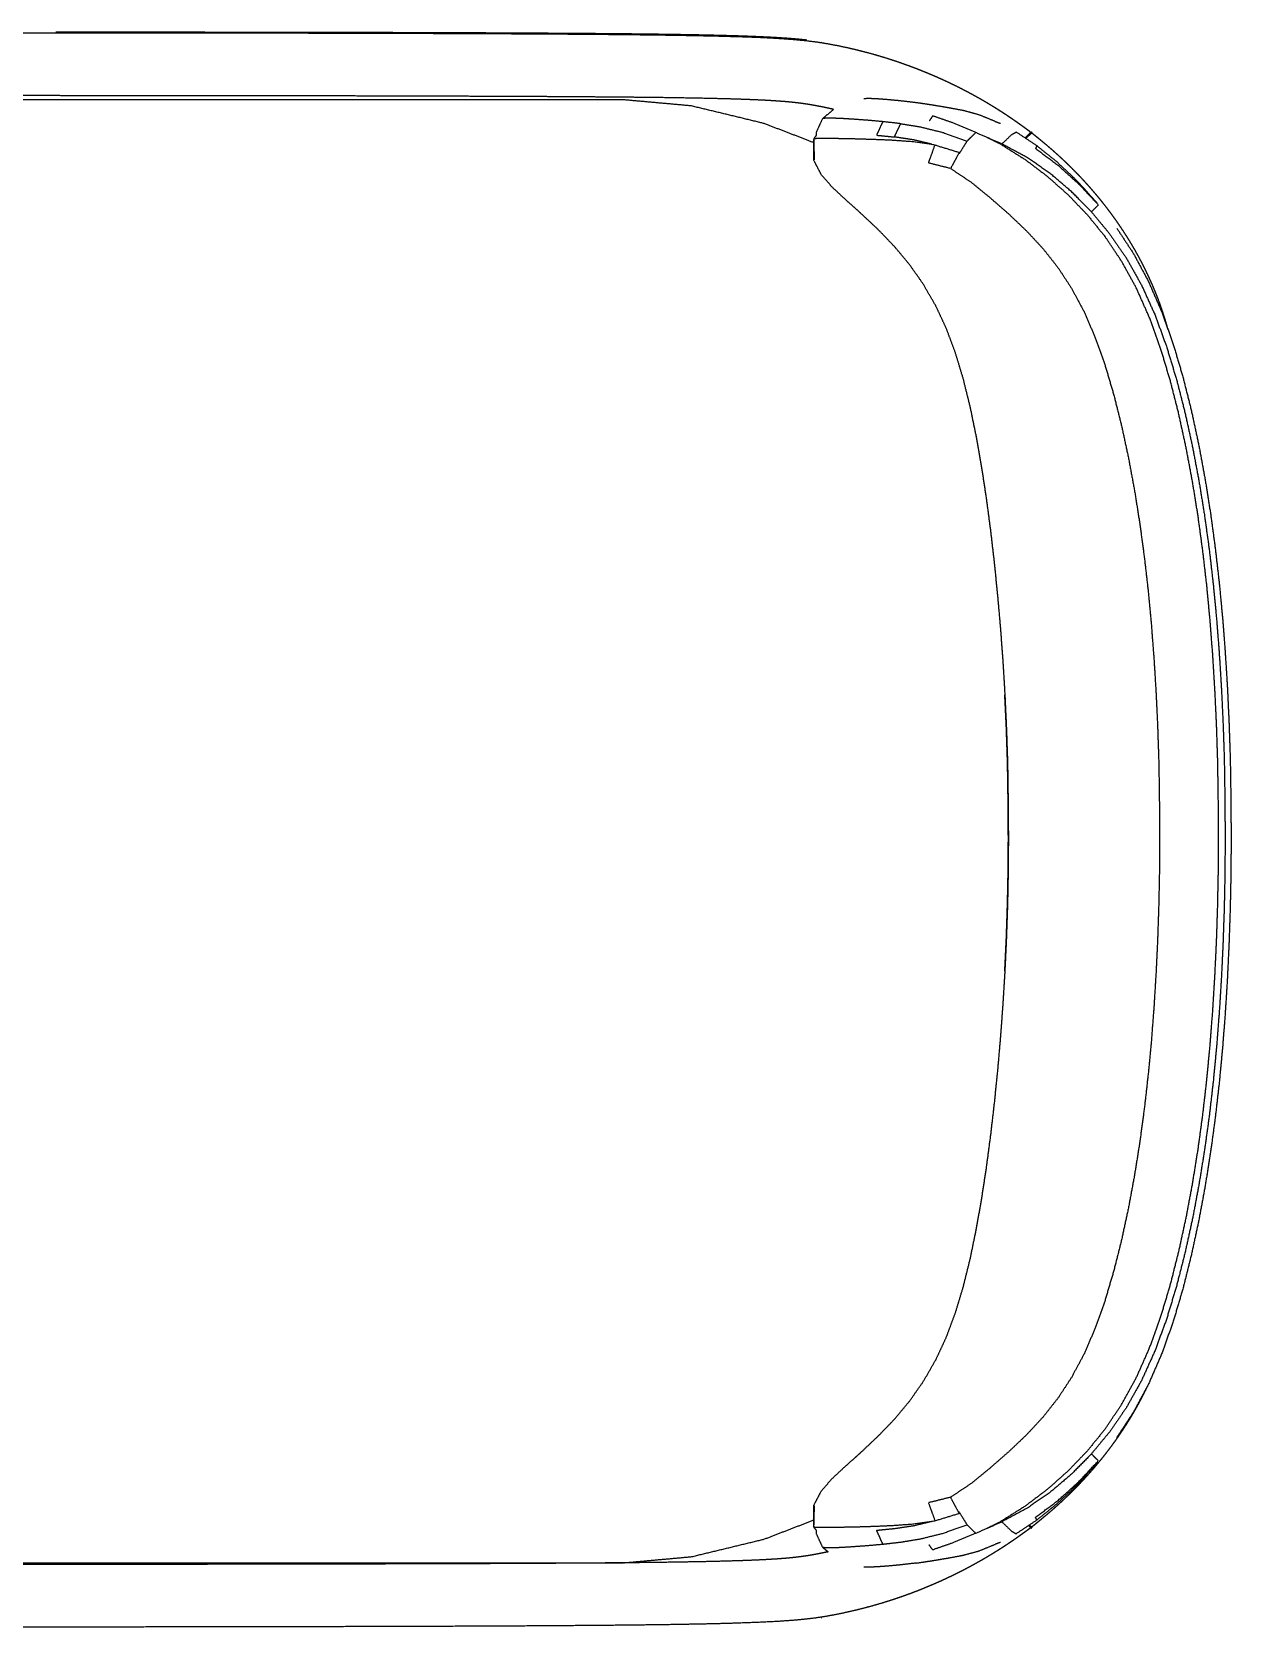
# Model space of a CAD drawing. Header units: millimetres. Extents: x 3429 to 24139, y -631 to 9878.
# Drawn here: x 8008.3 to 8051.9, y 3351.6 to 3409.6 of the extents above; entities that cross this region are included whole.
import ezdxf

# ---------------------------------------------------------------- set-up
doc = ezdxf.new("R2010")
doc.units = ezdxf.units.MM
doc.layers.add('multid_gorunus_4', color=15, linetype='Continuous', lineweight=9)
doc.layers.add('multid_gorunus_5', color=193, linetype='Continuous', lineweight=5)

# ---------------------------------------------------------------- blocks, each defined once
blk = doc.blocks.new('grup-1')
at = {"layer": 'multid_gorunus_4', "lineweight": -3}
for points, knots in [([(2346.946, 5869.41), (2346.95, 5869.417), (2346.954, 5869.425), (2346.965, 5869.435), (2346.977, 5869.445), (2346.998, 5869.461), (2347.02, 5869.478), (2347.055, 5869.503), (2347.089, 5869.528), (2347.14, 5869.565), (2347.191, 5869.602), (2347.255, 5869.648), (2347.32, 5869.694), (2347.394, 5869.747), (2347.468, 5869.799), (2347.548, 5869.855), (2347.629, 5869.911), (2347.714, 5869.968), (2347.798, 5870.025), (2347.885, 5870.082), (2347.973, 5870.139), (2348.062, 5870.196), (2348.152, 5870.254), (2348.243, 5870.31), (2348.334, 5870.367), (2348.426, 5870.422), (2348.518, 5870.478), (2348.611, 5870.532), (2348.704, 5870.587), (2348.798, 5870.64), (2348.893, 5870.693), (2348.987, 5870.746), (2349.082, 5870.798), (2349.178, 5870.849), (2349.274, 5870.9), (2349.371, 5870.951), (2349.467, 5871.001), (2349.565, 5871.05), (2349.662, 5871.099), (2349.761, 5871.147), (2349.859, 5871.194), (2349.958, 5871.241), (2350.058, 5871.288), (2350.158, 5871.333), (2350.258, 5871.379), (2350.359, 5871.423), (2350.46, 5871.468), (2350.561, 5871.511), (2350.663, 5871.554), (2350.766, 5871.596), (2350.868, 5871.638), (2350.972, 5871.679), (2351.075, 5871.72), (2351.179, 5871.76), (2351.283, 5871.799), (2351.388, 5871.838), (2351.493, 5871.876), (2351.598, 5871.913), (2351.704, 5871.951), (2351.81, 5871.987), (2351.916, 5872.022), (2352.023, 5872.057), (2352.13, 5872.092), (2352.238, 5872.125), (2352.346, 5872.158), (2352.454, 5872.19), (2352.562, 5872.222), (2352.671, 5872.253), (2352.78, 5872.284), (2352.89, 5872.313), (2352.999, 5872.342), (2353.11, 5872.37), (2353.22, 5872.398), (2353.331, 5872.425), (2353.441, 5872.451), (2353.553, 5872.476), (2353.664, 5872.501), (2353.776, 5872.525), (2353.888, 5872.549), (2354.001, 5872.571), (2354.113, 5872.593), (2354.226, 5872.614), (2354.339, 5872.635), (2354.457, 5872.654), (2354.574, 5872.674), (2354.7, 5872.692), (2354.827, 5872.71), (2354.965, 5872.726), (2355.104, 5872.743), (2355.259, 5872.758), (2355.414, 5872.774), (2355.59, 5872.788), (2355.765, 5872.802), (2355.966, 5872.816), (2356.166, 5872.829), (2356.394, 5872.841), (2356.623, 5872.853), (2356.884, 5872.864), (2357.146, 5872.875), (2357.443, 5872.885), (2357.741, 5872.895), (2358.079, 5872.904), (2358.417, 5872.913), (2358.8, 5872.921), (2359.183, 5872.929), (2359.614, 5872.937), (2360.046, 5872.944), (2360.529, 5872.95), (2361.013, 5872.957), (2361.553, 5872.963), (2362.094, 5872.969), (2362.694, 5872.974), (2363.295, 5872.979), (2363.96, 5872.984), (2364.626, 5872.988), (2365.347, 5872.992), (2366.069, 5872.996), (2366.839, 5873), (2367.61, 5873.003), (2368.42, 5873.006), (2369.231, 5873.009), (2370.074, 5873.012), (2370.917, 5873.014), (2371.784, 5873.016), (2372.651, 5873.018), (2373.535, 5873.02), (2374.418, 5873.022), (2375.31, 5873.023), (2376.202, 5873.024), (2377.094, 5873.025), (2377.986, 5873.026), (2378.87, 5873.027), (2379.755, 5873.028), (2380.623, 5873.028), (2381.492, 5873.029), (2382.336, 5873.029), (2382.581, 5873.03), (2383.393, 5873.03), (2384.206, 5873.03), (2384.978, 5873.03), (2385.751, 5873.03), (2386.476, 5873.03), (2387.2, 5873.03), (2387.869, 5873.03), (2388.538, 5873.03), (2389.142, 5873.03), (2389.747, 5873.03), (2390.291, 5873.03), (2390.835, 5873.03), (2391.322, 5873.03), (2391.809, 5873.03), (2392.243, 5873.03), (2392.676, 5873.03), (2393.06, 5873.03), (2393.443, 5873.03), (2393.78, 5873.03), (2394.117, 5873.03), (2394.411, 5873.03), (2394.706, 5873.03), (2394.96, 5873.03), (2395.215, 5873.03), (2395.434, 5873.03), (2395.653, 5873.03), (2395.838, 5873.03), (2396.024, 5873.03), (2396.179, 5873.03), (2396.335, 5873.03), (2396.463, 5873.03), (2396.59, 5873.03), (2396.693, 5873.03), (2396.796, 5873.03), (2396.877, 5873.03), (2396.958, 5873.03), (2397.02, 5873.03), (2397.082, 5873.03), (2397.128, 5873.03), (2397.173, 5873.03), (2397.205, 5873.03), (2397.237, 5873.03), (2397.258, 5873.029), (2397.279, 5873.029), (2397.291, 5873.027), (2397.303, 5873.025)], [0, 0, 0, 1, 1, 2, 2, 3, 3, 4, 4, 5, 5, 6, 6, 7, 7, 8, 8, 9, 9, 10, 10, 11, 11, 12, 12, 13, 13, 14, 14, 15, 15, 16, 16, 17, 17, 18, 18, 19, 19, 20, 20, 21, 21, 22, 22, 23, 23, 24, 24, 25, 25, 26, 26, 27, 27, 28, 28, 29, 29, 30, 30, 31, 31, 32, 32, 33, 33, 34, 34, 35, 35, 36, 36, 37, 37, 38, 38, 39, 39, 40, 40, 41, 41, 42, 42, 43, 43, 44, 44, 45, 45, 46, 46, 47, 47, 48, 48, 49, 49, 50, 50, 51, 51, 52, 52, 53, 53, 54, 54, 55, 55, 56, 56, 57, 57, 58, 58, 59, 59, 60, 60, 61, 61, 62, 62, 63, 63, 64, 64, 65, 65, 66, 66, 67, 67, 68, 68, 69, 69, 70, 70, 71, 71, 72, 72, 73, 73, 74, 74, 75, 75, 76, 76, 77, 77, 78, 78, 79, 79, 80, 80, 81, 81, 82, 82, 83, 83, 84, 84, 85, 85, 86, 86, 87, 87, 88, 88, 89, 89, 90, 90, 91, 91, 91]), ([(2382.42, 5873.071), (2381.7, 5873.071), (2380.98, 5873.071), (2380.226, 5873.07), (2379.472, 5873.07), (2378.691, 5873.07), (2377.911, 5873.069), (2377.112, 5873.068), (2376.313, 5873.067), (2375.503, 5873.066), (2374.693, 5873.065), (2373.879, 5873.064), (2373.066, 5873.063), (2372.258, 5873.061), (2371.449, 5873.059), (2370.653, 5873.057), (2369.857, 5873.055), (2369.081, 5873.053), (2368.305, 5873.05), (2367.557, 5873.047), (2366.809, 5873.044), (2366.097, 5873.041), (2365.384, 5873.037), (2364.715, 5873.033), (2364.046, 5873.029), (2363.428, 5873.025), (2362.811, 5873.02), (2362.252, 5873.015), (2361.693, 5873.01), (2361.189, 5873.004), (2360.685, 5872.998), (2360.233, 5872.991), (2359.781, 5872.985), (2359.377, 5872.977), (2358.973, 5872.97), (2358.613, 5872.962), (2358.254, 5872.954), (2357.935, 5872.944), (2357.616, 5872.935), (2357.333, 5872.925), (2357.051, 5872.915), (2356.803, 5872.904), (2356.554, 5872.893), (2356.335, 5872.881), (2356.116, 5872.869), (2355.923, 5872.856), (2355.73, 5872.843), (2355.56, 5872.829), (2355.389, 5872.814), (2355.241, 5872.799), (2355.094, 5872.784)], [239.000216, 239.000216, 239.000216, 240, 240, 241, 241, 242, 242, 243, 243, 244, 244, 245, 245, 246, 246, 247, 247, 248, 248, 249, 249, 250, 250, 251, 251, 252, 252, 253, 253, 254, 254, 255, 255, 256, 256, 257, 257, 258, 258, 259, 259, 260, 260, 261, 261, 262, 262, 263, 263, 263.972006, 263.972006, 263.972006]), ([(2354.564, 5872.714), (2354.563, 5872.714), (2354.562, 5872.714), (2354.562, 5872.713), (2354.561, 5872.713)], [265.99139063, 265.99139063, 265.99139063, 266, 266, 266.00282856, 266.00282856, 266.00282856]), ([(2349.985, 5870.318), (2350.264, 5870.365), (2350.544, 5870.412), (2350.835, 5870.455), (2351.125, 5870.497)], [0, 0, 0, 1, 1, 2, 2, 2]), ([(2351.125, 5870.497), (2351.393, 5870.528), (2351.66, 5870.559), (2351.896, 5870.582), (2352.132, 5870.604), (2352.329, 5870.619), (2352.526, 5870.634), (2352.675, 5870.64), (2352.825, 5870.646), (2352.923, 5870.643), (2353.02, 5870.64)], [-1, -1, -1, 0, 0, 1, 1, 2, 2, 3, 3, 4, 4, 4]), ([(2348.243, 5869.816), (2348.534, 5869.935), (2348.826, 5870.054), (2349.113, 5870.132), (2349.401, 5870.21), (2349.693, 5870.264), (2349.985, 5870.318)], [-1, -1, -1, 0, 0, 1, 1, 2, 2, 2]), ([(2348.939, 5869.407), (2349.359, 5869.584), (2349.779, 5869.762), (2350.146, 5869.889), (2350.512, 5870.016), (2350.574, 5869.926), (2350.636, 5869.835)], [0, 0, 0, 1, 1, 2, 2, 2.313334, 2.313334, 2.313334]), ([(2351.677, 5869.733), (2352.004, 5869.77), (2352.33, 5869.807), (2352.625, 5869.833), (2352.919, 5869.859), (2353.179, 5869.877), (2353.438, 5869.896), (2353.656, 5869.909), (2353.873, 5869.922), (2354.039, 5869.927), (2354.205, 5869.933), (2354.314, 5869.932), (2354.423, 5869.93), (2354.474, 5869.921), (2354.525, 5869.912)], [0, 0, 0, 1, 1, 2, 2, 3, 3, 4, 4, 5, 5, 6, 6, 7, 7, 7]), ([(2341.951, 5862.248), (2341.967, 5862.306), (2341.982, 5862.364), (2342.01, 5862.46), (2342.038, 5862.556), (2342.067, 5862.651), (2342.097, 5862.746), (2342.128, 5862.841), (2342.159, 5862.936), (2342.191, 5863.03), (2342.224, 5863.124), (2342.258, 5863.218), (2342.292, 5863.312), (2342.328, 5863.405), (2342.364, 5863.498), (2342.401, 5863.591), (2342.439, 5863.684), (2342.478, 5863.776), (2342.517, 5863.868), (2342.557, 5863.959), (2342.598, 5864.051), (2342.64, 5864.142), (2342.682, 5864.233), (2342.725, 5864.323), (2342.768, 5864.413), (2342.813, 5864.503), (2342.858, 5864.593), (2342.905, 5864.682), (2342.951, 5864.771), (2342.999, 5864.859), (2343.047, 5864.947), (2343.096, 5865.035), (2343.145, 5865.123), (2343.195, 5865.21), (2343.246, 5865.297), (2343.298, 5865.383), (2343.35, 5865.47), (2343.403, 5865.555), (2343.456, 5865.641), (2343.511, 5865.726), (2343.566, 5865.811), (2343.622, 5865.895), (2343.678, 5865.979), (2343.735, 5866.062), (2343.792, 5866.146), (2343.851, 5866.229), (2343.909, 5866.311), (2343.969, 5866.393), (2344.029, 5866.475), (2344.09, 5866.556), (2344.151, 5866.638), (2344.214, 5866.718), (2344.276, 5866.798), (2344.34, 5866.878), (2344.403, 5866.958), (2344.468, 5867.036), (2344.533, 5867.115), (2344.599, 5867.193), (2344.666, 5867.271), (2344.733, 5867.349), (2344.8, 5867.426), (2344.869, 5867.502), (2344.938, 5867.578), (2345.007, 5867.654), (2345.077, 5867.73), (2345.148, 5867.804), (2345.219, 5867.879), (2345.291, 5867.953), (2345.363, 5868.026), (2345.437, 5868.099), (2345.51, 5868.172), (2345.584, 5868.245), (2345.659, 5868.317), (2345.734, 5868.388), (2345.81, 5868.459), (2345.886, 5868.529), (2345.962, 5868.598), (2346.038, 5868.666), (2346.114, 5868.734), (2346.189, 5868.8), (2346.265, 5868.865), (2346.338, 5868.928), (2346.412, 5868.99), (2346.481, 5869.047), (2346.55, 5869.104), (2346.61, 5869.154), (2346.671, 5869.203), (2346.719, 5869.242), (2346.768, 5869.282), (2346.801, 5869.309), (2346.834, 5869.335), (2346.855, 5869.352), (2346.877, 5869.368), (2346.89, 5869.377), (2346.903, 5869.385), (2346.912, 5869.388), (2346.92, 5869.391)], [51.397753, 51.397753, 51.397753, 52, 52, 53, 53, 54, 54, 55, 55, 56, 56, 57, 57, 58, 58, 59, 59, 60, 60, 61, 61, 62, 62, 63, 63, 64, 64, 65, 65, 66, 66, 67, 67, 68, 68, 69, 69, 70, 70, 71, 71, 72, 72, 73, 73, 74, 74, 75, 75, 76, 76, 77, 77, 78, 78, 79, 79, 80, 80, 81, 81, 82, 82, 83, 83, 84, 84, 85, 85, 86, 86, 87, 87, 88, 88, 89, 89, 90, 90, 91, 91, 92, 92, 93, 93, 94, 94, 95, 95, 96, 96, 97, 97, 98, 98, 99, 99, 99]), ([(2346.723, 5868.93), (2346.745, 5868.88), (2346.767, 5868.83), (2346.362, 5868.527), (2345.957, 5868.225), (2345.576, 5867.882), (2345.196, 5867.539), (2344.839, 5867.158), (2344.482, 5866.777), (2344.609, 5866.651), (2344.736, 5866.525), (2345.093, 5866.887), (2345.449, 5867.25), (2345.835, 5867.58), (2346.221, 5867.909), (2346.644, 5868.203), (2347.068, 5868.496), (2347.53, 5868.745), (2347.993, 5868.994), (2347.816, 5869.165), (2347.64, 5869.335), (2347.558, 5869.382), (2347.477, 5869.429)], [0, 0, 0, 1, 1, 2, 2, 3, 3, 4, 4, 5, 5, 6, 6, 7, 7, 8, 8, 9, 9, 10, 10, 11, 11, 11]), ([(2344.531, 5866.85), (2344.884, 5867.24), (2345.236, 5867.629), (2345.605, 5867.978), (2345.973, 5868.326), (2346.348, 5868.628), (2346.723, 5868.93), (2347.1, 5869.18), (2347.477, 5869.429)], [-2, -2, -2, -1, -1, 0, 0, 1, 1, 2, 2, 2]), ([(2346.893, 5869.417), (2346.894, 5869.416), (2346.895, 5869.415), (2346.896, 5869.414), (2346.897, 5869.413), (2346.898, 5869.412), (2346.9, 5869.411), (2346.901, 5869.409), (2346.903, 5869.408), (2346.905, 5869.406), (2346.906, 5869.404), (2346.908, 5869.402), (2346.91, 5869.4), (2346.913, 5869.398), (2346.915, 5869.396), (2346.918, 5869.393), (2346.92, 5869.391), (2346.923, 5869.388), (2346.926, 5869.385), (2346.93, 5869.382), (2346.933, 5869.378), (2346.938, 5869.374), (2346.942, 5869.37), (2346.947, 5869.366), (2346.952, 5869.361), (2346.958, 5869.355), (2346.964, 5869.35), (2346.971, 5869.343), (2346.978, 5869.336), (2346.986, 5869.328), (2346.994, 5869.321), (2347.003, 5869.312), (2347.013, 5869.302), (2347.024, 5869.292), (2347.035, 5869.282), (2347.047, 5869.27), (2347.06, 5869.258), (2347.074, 5869.244), (2347.088, 5869.23), (2347.104, 5869.215), (2347.12, 5869.2), (2347.122, 5869.198), (2347.124, 5869.196)], [0, 0, 0, 1, 1, 2, 2, 3, 3, 4, 4, 5, 5, 6, 6, 7, 7, 8, 8, 9, 9, 10, 10, 11, 11, 12, 12, 13, 13, 14, 14, 15, 15, 16, 16, 17, 17, 18, 18, 19, 19, 20, 20, 20.116608, 20.116608, 20.116608]), ([(2347.152, 5869.214), (2347.149, 5869.217), (2347.146, 5869.219), (2347.13, 5869.235), (2347.114, 5869.25), (2347.1, 5869.264), (2347.085, 5869.277), (2347.073, 5869.289), (2347.06, 5869.301), (2347.049, 5869.312), (2347.038, 5869.322), (2347.029, 5869.331), (2347.019, 5869.34), (2347.011, 5869.348), (2347.003, 5869.356), (2346.996, 5869.362), (2346.989, 5869.369), (2346.983, 5869.375), (2346.977, 5869.38), (2346.972, 5869.385), (2346.967, 5869.39), (2346.963, 5869.394), (2346.959, 5869.398), (2346.955, 5869.401), (2346.952, 5869.405), (2346.949, 5869.407), (2346.946, 5869.41), (2346.943, 5869.413), (2346.941, 5869.415), (2346.938, 5869.418), (2346.936, 5869.42), (2346.934, 5869.422), (2346.932, 5869.424), (2346.93, 5869.425), (2346.928, 5869.427), (2346.927, 5869.429), (2346.925, 5869.43), (2346.924, 5869.431), (2346.923, 5869.433), (2346.921, 5869.434), (2346.92, 5869.435), (2346.919, 5869.436), (2346.919, 5869.436)], [43.834365, 43.834365, 43.834365, 44, 44, 45, 45, 46, 46, 47, 47, 48, 48, 49, 49, 50, 50, 51, 51, 52, 52, 53, 53, 54, 54, 55, 55, 56, 56, 57, 57, 58, 58, 59, 59, 60, 60, 61, 61, 62, 62, 63, 63, 64, 64, 64]), ([(2348.947, 5869.41), (2349.105, 5869.255), (2349.262, 5869.1), (2349.403, 5868.873), (2349.544, 5868.646), (2349.546, 5868.638), (2349.549, 5868.63)], [1.048905, 1.048905, 1.048905, 2, 2, 3, 3, 3.033773, 3.033773, 3.033773]), ([(2350.543, 5868.985), (2350.868, 5869.063), (2351.192, 5869.141), (2351.549, 5869.195), (2351.906, 5869.249), (2351.792, 5869.491), (2351.677, 5869.733), (2351.316, 5869.674), (2350.954, 5869.615), (2350.551, 5869.515), (2350.148, 5869.416), (2349.705, 5869.258), (2349.262, 5869.1)], [1.177608, 1.177608, 1.177608, 2, 2, 3, 3, 4, 4, 5, 5, 6, 6, 7, 7, 7]), ([(2352.33, 5869.807), (2352.442, 5869.56), (2352.555, 5869.313), (2352.23, 5869.281), (2351.906, 5869.249)], [0, 0, 0, 1, 1, 2, 2, 2]), ([(2348.025, 5868.979), (2347.586, 5868.703), (2347.147, 5868.428), (2346.738, 5868.118), (2346.33, 5867.809), (2345.953, 5867.473), (2345.576, 5867.137), (2345.227, 5866.773), (2344.878, 5866.409), (2344.553, 5866.009), (2344.229, 5865.609)], [2, 2, 2, 3, 3, 4, 4, 5, 5, 6, 6, 7, 7, 7]), ([(2349.546, 5868.686), (2349.703, 5868.394), (2349.86, 5868.102), (2350.263, 5868.202), (2350.665, 5868.302), (2350.546, 5868.629), (2350.427, 5868.957), (2349.986, 5868.822), (2349.546, 5868.686), (2349.543, 5868.689), (2349.541, 5868.692)], [0, 0, 0, 1, 1, 2, 2, 3, 3, 4, 4, 4.013374, 4.013374, 4.013374]), ([(2350.427, 5868.957), (2350.835, 5869.015), (2351.243, 5869.074), (2351.607, 5869.1), (2351.971, 5869.126), (2352.299, 5869.14), (2352.626, 5869.154), (2352.922, 5869.163), (2353.217, 5869.173), (2353.478, 5869.178), (2353.739, 5869.184), (2353.958, 5869.188), (2354.177, 5869.191), (2354.345, 5869.192), (2354.513, 5869.193), (2354.624, 5869.191), (2354.735, 5869.189), (2354.789, 5869.185), (2354.843, 5869.18)], [0, 0, 0, 1, 1, 2, 2, 3, 3, 4, 4, 5, 5, 6, 6, 7, 7, 8, 8, 9, 9, 9]), ([(2349.86, 5868.102), (2349.484, 5867.852), (2349.109, 5867.601), (2348.756, 5867.311), (2348.402, 5867.022), (2348.065, 5866.727), (2347.728, 5866.432), (2347.41, 5866.13), (2347.093, 5865.827), (2346.798, 5865.51), (2346.503, 5865.192), (2346.231, 5864.849), (2345.959, 5864.505), (2345.709, 5864.125), (2345.46, 5863.745), (2345.234, 5863.321), (2345.007, 5862.898), (2344.804, 5862.428), (2344.601, 5861.958), (2344.42, 5861.447), (2344.239, 5860.936), (2344.078, 5860.392), (2343.918, 5859.848), (2343.776, 5859.28), (2343.634, 5858.713), (2343.509, 5858.13), (2343.384, 5857.548), (2343.275, 5856.954), (2343.165, 5856.361), (2343.07, 5855.76), (2342.974, 5855.159), (2342.893, 5854.552), (2342.811, 5853.945), (2342.741, 5853.334), (2342.672, 5852.724), (2342.615, 5852.112), (2342.557, 5851.499), (2342.51, 5850.886), (2342.463, 5850.273), (2342.425, 5849.659), (2342.387, 5849.045), (2342.359, 5848.432), (2342.33, 5847.818), (2342.309, 5847.204), (2342.289, 5846.59), (2342.276, 5845.976), (2342.264, 5844.961), (2342.26, 5844.347), (2342.256, 5843.733), (2342.26, 5843.119), (2342.264, 5842.504), (2342.276, 5841.89), (2342.289, 5841.276), (2342.309, 5840.662), (2342.33, 5840.048), (2342.359, 5839.434), (2342.388, 5838.82), (2342.425, 5838.207), (2342.463, 5837.593), (2342.51, 5836.98), (2342.557, 5836.366), (2342.615, 5835.754), (2342.673, 5835.142), (2342.742, 5834.531), (2342.811, 5833.921), (2342.893, 5833.314), (2342.975, 5832.707), (2343.07, 5832.106), (2343.166, 5831.505), (2343.276, 5830.911), (2343.385, 5830.318), (2343.51, 5829.735), (2343.635, 5829.153), (2343.777, 5828.585), (2343.919, 5828.018), (2344.079, 5827.474), (2344.24, 5826.93), (2344.421, 5826.418), (2344.602, 5825.907), (2344.805, 5825.438), (2345.009, 5824.968), (2345.235, 5824.544), (2345.461, 5824.121), (2345.711, 5823.741), (2345.96, 5823.361), (2346.232, 5823.017), (2346.504, 5822.673), (2346.799, 5822.355), (2347.094, 5822.038), (2347.412, 5821.736), (2347.729, 5821.434), (2348.067, 5821.139), (2348.404, 5820.844), (2348.757, 5820.554), (2349.111, 5820.264), (2349.486, 5820.013), (2349.862, 5819.763)], [0, 0, 0, 1, 1, 2, 2, 3, 3, 4, 4, 5, 5, 6, 6, 7, 7, 8, 8, 9, 9, 10, 10, 11, 11, 12, 12, 13, 13, 14, 14, 15, 15, 16, 16, 17, 17, 18, 18, 19, 19, 20, 20, 21, 21, 22, 22, 23, 23, 24, 24, 25, 25, 26, 26, 27, 27, 28, 28, 29, 29, 30, 30, 31, 31, 32, 32, 33, 33, 34, 34, 35, 35, 36, 36, 37, 37, 38, 38, 39, 39, 40, 40, 41, 41, 42, 42, 43, 43, 44, 44, 45, 45, 46, 46, 47, 47, 48, 48, 48]), ([(2344.736, 5866.525), (2344.403, 5866.124), (2344.071, 5865.723), (2343.765, 5865.277), (2343.458, 5864.832), (2343.183, 5864.339), (2342.907, 5863.846), (2342.665, 5863.31), (2342.423, 5862.773), (2342.214, 5862.202), (2342.005, 5861.63), (2341.825, 5861.035), (2341.644, 5860.44), (2341.488, 5859.83), (2341.332, 5859.22), (2341.197, 5858.601), (2341.061, 5857.983), (2340.943, 5857.36), (2340.825, 5856.736), (2340.724, 5856.109), (2340.622, 5855.482), (2340.535, 5854.852), (2340.448, 5854.222), (2340.376, 5853.591), (2340.303, 5852.96), (2340.243, 5852.328), (2340.182, 5851.697), (2340.133, 5851.066), (2340.085, 5850.435), (2340.046, 5849.805), (2340.007, 5849.174), (2339.977, 5848.544), (2339.948, 5847.914), (2339.926, 5847.284), (2339.905, 5846.654), (2339.893, 5846.024), (2339.88, 5844.993), (2339.876, 5844.363), (2339.872, 5843.733), (2339.876, 5843.103), (2339.88, 5842.472), (2339.893, 5841.842), (2339.905, 5841.212), (2339.927, 5840.582), (2339.948, 5839.952), (2339.977, 5839.322), (2340.007, 5838.692), (2340.046, 5838.061), (2340.085, 5837.431), (2340.134, 5836.8), (2340.183, 5836.169), (2340.243, 5835.538), (2340.303, 5834.906), (2340.376, 5834.275), (2340.449, 5833.644), (2340.536, 5833.014), (2340.623, 5832.384), (2340.725, 5831.757), (2340.826, 5831.13), (2340.944, 5830.506), (2341.062, 5829.883), (2341.198, 5829.264), (2341.334, 5828.646), (2341.49, 5828.036), (2341.646, 5827.426), (2341.826, 5826.831), (2342.006, 5826.235), (2342.216, 5825.664), (2342.425, 5825.093), (2342.667, 5824.556), (2342.909, 5824.02), (2343.184, 5823.527), (2343.46, 5823.034), (2343.766, 5822.588), (2344.073, 5822.143), (2344.405, 5821.742), (2344.737, 5821.341)], [0, 0, 0, 1, 1, 2, 2, 3, 3, 4, 4, 5, 5, 6, 6, 7, 7, 8, 8, 9, 9, 10, 10, 11, 11, 12, 12, 13, 13, 14, 14, 15, 15, 16, 16, 17, 17, 18, 18, 19, 19, 20, 20, 21, 21, 22, 22, 23, 23, 24, 24, 25, 25, 26, 26, 27, 27, 28, 28, 29, 29, 30, 30, 31, 31, 32, 32, 33, 33, 34, 34, 35, 35, 36, 36, 37, 37, 38, 38, 38]), ([(2343.816, 5865.935), (2343.511, 5865.47), (2343.205, 5865.005), (2342.932, 5864.495), (2342.658, 5863.986), (2342.418, 5863.436), (2342.178, 5862.885), (2341.971, 5862.303), (2341.763, 5861.721), (2341.585, 5861.117), (2341.406, 5860.512), (2341.251, 5859.895), (2341.097, 5859.278), (2340.963, 5858.654), (2340.829, 5858.03), (2340.713, 5857.403), (2340.597, 5856.775), (2340.497, 5856.145), (2340.397, 5855.516), (2340.312, 5854.884), (2340.227, 5854.253), (2340.155, 5853.62), (2340.083, 5852.988), (2340.024, 5852.356), (2339.964, 5851.723), (2339.915, 5851.091), (2339.867, 5850.458), (2339.828, 5849.826), (2339.789, 5849.193), (2339.759, 5848.561), (2339.73, 5847.929), (2339.709, 5847.296), (2339.687, 5846.664), (2339.675, 5846.031), (2339.662, 5844.998), (2339.658, 5844.366), (2339.654, 5843.733), (2339.658, 5843.1), (2339.662, 5842.468), (2339.675, 5841.835), (2339.688, 5841.202), (2339.709, 5840.57), (2339.73, 5839.937), (2339.76, 5839.305), (2339.789, 5838.673), (2339.828, 5838.04), (2339.867, 5837.408), (2339.916, 5836.775), (2339.964, 5836.143), (2340.024, 5835.51), (2340.084, 5834.878), (2340.156, 5834.245), (2340.227, 5833.613), (2340.313, 5832.982), (2340.398, 5832.35), (2340.498, 5831.721), (2340.598, 5831.091), (2340.714, 5830.463), (2340.83, 5829.836), (2340.964, 5829.212), (2341.098, 5828.588), (2341.253, 5827.971), (2341.407, 5827.353), (2341.586, 5826.749), (2341.765, 5826.145), (2341.972, 5825.563), (2342.18, 5824.98), (2342.42, 5824.43), (2342.66, 5823.88), (2342.933, 5823.37), (2343.207, 5822.861), (2343.512, 5822.396), (2343.818, 5821.931)], [-31, -31, -31, -30, -30, -29, -29, -28, -28, -27, -27, -26, -26, -25, -25, -24, -24, -23, -23, -22, -22, -21, -21, -20, -20, -19, -19, -18, -18, -17, -17, -16, -16, -15, -15, -14, -14, -13, -13, -12, -12, -11, -11, -10, -10, -9, -9, -8, -8, -7, -7, -6, -6, -5, -5, -4, -4, -3, -3, -2, -2, -1, -1, 0, 0, 1, 1, 2, 2, 3, 3, 4, 4, 5, 5, 5]), ([(2344.231, 5822.256), (2343.933, 5822.699), (2343.636, 5823.142), (2343.368, 5823.631), (2343.1, 5824.119), (2342.864, 5824.65), (2342.628, 5825.182), (2342.423, 5825.747), (2342.218, 5826.312), (2342.041, 5826.902), (2341.864, 5827.492), (2341.71, 5828.097), (2341.557, 5828.702), (2341.423, 5829.316), (2341.289, 5829.93), (2341.173, 5830.55), (2341.056, 5831.17), (2340.956, 5831.794), (2340.855, 5832.419), (2340.769, 5833.046), (2340.683, 5833.674), (2340.611, 5834.303), (2340.539, 5834.932), (2340.479, 5835.561), (2340.419, 5836.191), (2340.37, 5836.82), (2340.321, 5837.449), (2340.283, 5838.078), (2340.244, 5838.707), (2340.214, 5839.335), (2340.184, 5839.963), (2340.163, 5840.591), (2340.142, 5841.22), (2340.13, 5841.848), (2340.117, 5842.476), (2340.113, 5843.105), (2340.108, 5843.733), (2340.113, 5844.361), (2340.117, 5844.99), (2340.13, 5846.018), (2340.142, 5846.646), (2340.163, 5847.275), (2340.184, 5847.903), (2340.214, 5848.531), (2340.243, 5849.159), (2340.282, 5849.788), (2340.321, 5850.417), (2340.37, 5851.046), (2340.418, 5851.675), (2340.478, 5852.305), (2340.538, 5852.934), (2340.61, 5853.563), (2340.683, 5854.192), (2340.769, 5854.82), (2340.854, 5855.447), (2340.955, 5856.072), (2341.055, 5856.696), (2341.172, 5857.316), (2341.288, 5857.936), (2341.422, 5858.55), (2341.556, 5859.164), (2341.709, 5859.769), (2341.863, 5860.374), (2342.04, 5860.964), (2342.217, 5861.553), (2342.422, 5862.119), (2342.627, 5862.684), (2342.862, 5863.215), (2343.098, 5863.746), (2343.366, 5864.235), (2343.634, 5864.723), (2343.932, 5865.166), (2344.229, 5865.609)], [0, 0, 0, 1, 1, 2, 2, 3, 3, 4, 4, 5, 5, 6, 6, 7, 7, 8, 8, 9, 9, 10, 10, 11, 11, 12, 12, 13, 13, 14, 14, 15, 15, 16, 16, 17, 17, 18, 18, 19, 19, 20, 20, 21, 21, 22, 22, 23, 23, 24, 24, 25, 25, 26, 26, 27, 27, 28, 28, 29, 29, 30, 30, 31, 31, 32, 32, 33, 33, 34, 34, 35, 35, 36, 36, 36]), ([(2342.71, 5823.786), (2342.74, 5823.724), (2342.77, 5823.661), (2342.815, 5823.572), (2342.86, 5823.482), (2342.906, 5823.393), (2342.953, 5823.304), (2343, 5823.216), (2343.048, 5823.127), (2343.097, 5823.039), (2343.146, 5822.952), (2343.197, 5822.865), (2343.248, 5822.778), (2343.299, 5822.691), (2343.351, 5822.605), (2343.405, 5822.519), (2343.458, 5822.434), (2343.513, 5822.349), (2343.567, 5822.264), (2343.623, 5822.18), (2343.679, 5822.096), (2343.736, 5822.012), (2343.794, 5821.929), (2343.852, 5821.846), (2343.911, 5821.763), (2343.971, 5821.681), (2344.031, 5821.599), (2344.092, 5821.518), (2344.153, 5821.437), (2344.215, 5821.356), (2344.278, 5821.276), (2344.341, 5821.196), (2344.405, 5821.117), (2344.47, 5821.038), (2344.535, 5820.959), (2344.601, 5820.881), (2344.667, 5820.803), (2344.735, 5820.726), (2344.802, 5820.649), (2344.871, 5820.572), (2344.939, 5820.496), (2345.009, 5820.42), (2345.079, 5820.345), (2345.15, 5820.27), (2345.221, 5820.196), (2345.293, 5820.122), (2345.365, 5820.048), (2345.438, 5819.975), (2345.512, 5819.902), (2345.586, 5819.83), (2345.661, 5819.758), (2345.736, 5819.687), (2345.812, 5819.615), (2345.888, 5819.546), (2345.964, 5819.476), (2346.04, 5819.408), (2346.116, 5819.34), (2346.191, 5819.275), (2346.266, 5819.209), (2346.34, 5819.147), (2346.414, 5819.084), (2346.483, 5819.027), (2346.552, 5818.97), (2346.612, 5818.921), (2346.673, 5818.871), (2346.721, 5818.832), (2346.77, 5818.792), (2346.803, 5818.766), (2346.836, 5818.739), (2346.857, 5818.722), (2346.879, 5818.706), (2346.892, 5818.697), (2346.905, 5818.689), (2346.914, 5818.686), (2346.922, 5818.683)], [62.311449, 62.311449, 62.311449, 63, 63, 64, 64, 65, 65, 66, 66, 67, 67, 68, 68, 69, 69, 70, 70, 71, 71, 72, 72, 73, 73, 74, 74, 75, 75, 76, 76, 77, 77, 78, 78, 79, 79, 80, 80, 81, 81, 82, 82, 83, 83, 84, 84, 85, 85, 86, 86, 87, 87, 88, 88, 89, 89, 90, 90, 91, 91, 92, 92, 93, 93, 94, 94, 95, 95, 96, 96, 97, 97, 98, 98, 99, 99, 99]), ([(2344.231, 5822.256), (2344.555, 5821.856), (2344.879, 5821.457), (2345.228, 5821.092), (2345.578, 5820.728), (2345.954, 5820.393), (2346.331, 5820.057), (2346.74, 5819.747), (2347.149, 5819.437), (2347.588, 5819.162), (2348.027, 5818.887)], [6, 6, 6, 7, 7, 8, 8, 9, 9, 10, 10, 11, 11, 11]), ([(2346.725, 5818.935), (2346.747, 5818.986), (2346.769, 5819.036), (2346.364, 5819.338), (2345.958, 5819.64), (2345.578, 5819.984), (2345.198, 5820.327), (2344.841, 5820.708), (2344.484, 5821.089), (2344.611, 5821.215), (2344.737, 5821.341), (2345.094, 5820.978), (2345.451, 5820.615), (2345.837, 5820.286), (2346.223, 5819.956), (2346.646, 5819.663), (2347.069, 5819.369), (2347.532, 5819.12), (2347.995, 5818.871), (2347.818, 5818.7), (2347.642, 5818.53), (2347.56, 5818.483), (2347.479, 5818.436)], [0, 0, 0, 1, 1, 2, 2, 3, 3, 4, 4, 5, 5, 6, 6, 7, 7, 8, 8, 9, 9, 10, 10, 11, 11, 11]), ([(2347.479, 5818.436), (2347.102, 5818.686), (2346.725, 5818.935), (2346.35, 5819.237), (2345.975, 5819.539), (2345.606, 5819.888), (2345.238, 5820.236), (2344.885, 5820.626), (2344.533, 5821.016)], [0, 0, 0, 1, 1, 2, 2, 3, 3, 4, 4, 4]), ([(2349.548, 5819.179), (2349.705, 5819.471), (2349.862, 5819.763), (2350.264, 5819.663), (2350.667, 5819.563), (2350.548, 5819.236), (2350.429, 5818.908), (2349.988, 5819.043), (2349.548, 5819.179), (2349.545, 5819.176), (2349.543, 5819.174)], [0, 0, 0, 1, 1, 2, 2, 3, 3, 4, 4, 4.012219, 4.012219, 4.012219]), ([(2349.551, 5819.236), (2349.548, 5819.227), (2349.546, 5819.219), (2349.405, 5818.992), (2349.264, 5818.765), (2349.106, 5818.61), (2348.949, 5818.455)], [41.965209, 41.965209, 41.965209, 42, 42, 43, 43, 43.951121, 43.951121, 43.951121]), ([(2350.545, 5818.88), (2350.87, 5818.802), (2351.194, 5818.724), (2351.551, 5818.67), (2351.908, 5818.616), (2352.232, 5818.584), (2352.556, 5818.552), (2352.444, 5818.305), (2352.332, 5818.058), (2352.006, 5818.095), (2351.679, 5818.132), (2351.318, 5818.191), (2350.956, 5818.25), (2350.553, 5818.35), (2350.15, 5818.449), (2349.707, 5818.607), (2349.264, 5818.765)], [1.177543, 1.177543, 1.177543, 2, 2, 3, 3, 4, 4, 5, 5, 6, 6, 7, 7, 8, 8, 9, 9, 9]), ([(2354.845, 5818.685), (2354.791, 5818.68), (2354.737, 5818.675), (2354.626, 5818.674), (2354.515, 5818.672), (2354.347, 5818.673), (2354.179, 5818.674), (2353.96, 5818.677), (2353.741, 5818.681), (2353.48, 5818.686), (2353.219, 5818.692), (2352.924, 5818.701), (2352.628, 5818.71), (2352.301, 5818.725), (2351.973, 5818.739), (2351.609, 5818.765), (2351.245, 5818.791), (2350.837, 5818.85), (2350.429, 5818.908)], [0, 0, 0, 1, 1, 2, 2, 3, 3, 4, 4, 5, 5, 6, 6, 7, 7, 8, 8, 9, 9, 9]), ([(2346.895, 5818.657), (2346.896, 5818.658), (2346.897, 5818.659), (2346.898, 5818.66), (2346.899, 5818.661), (2346.9, 5818.662), (2346.902, 5818.664), (2346.903, 5818.665), (2346.905, 5818.667), (2346.906, 5818.668), (2346.908, 5818.67), (2346.91, 5818.672), (2346.912, 5818.674), (2346.915, 5818.676), (2346.917, 5818.678), (2346.92, 5818.681), (2346.922, 5818.683), (2346.925, 5818.686), (2346.928, 5818.689), (2346.932, 5818.693), (2346.935, 5818.696), (2346.94, 5818.7), (2346.944, 5818.704), (2346.949, 5818.709), (2346.954, 5818.713), (2346.96, 5818.719), (2346.966, 5818.725), (2346.973, 5818.731), (2346.98, 5818.738), (2346.988, 5818.746), (2346.996, 5818.754), (2346.997, 5818.754), (2346.997, 5818.755)], [0, 0, 0, 1, 1, 2, 2, 3, 3, 4, 4, 5, 5, 6, 6, 7, 7, 8, 8, 9, 9, 10, 10, 11, 11, 12, 12, 13, 13, 14, 14, 15, 15, 15.082836, 15.082836, 15.082836]), ([(2347.025, 5818.737), (2347.023, 5818.736), (2347.021, 5818.734), (2347.013, 5818.726), (2347.005, 5818.718), (2346.998, 5818.712), (2346.991, 5818.705), (2346.985, 5818.699), (2346.979, 5818.694), (2346.974, 5818.689), (2346.969, 5818.684), (2346.965, 5818.68), (2346.961, 5818.676), (2346.957, 5818.673), (2346.954, 5818.67), (2346.951, 5818.667), (2346.948, 5818.664), (2346.945, 5818.661), (2346.942, 5818.659), (2346.94, 5818.657), (2346.938, 5818.654), (2346.936, 5818.652), (2346.934, 5818.65), (2346.932, 5818.649), (2346.93, 5818.647), (2346.929, 5818.646), (2346.927, 5818.644), (2346.926, 5818.643), (2346.924, 5818.642), (2346.923, 5818.64), (2346.922, 5818.639), (2346.921, 5818.639), (2346.92, 5818.638)], [48.831352, 48.831352, 48.831352, 49, 49, 50, 50, 51, 51, 52, 52, 53, 53, 54, 54, 55, 55, 56, 56, 57, 57, 58, 58, 59, 59, 60, 60, 61, 61, 62, 62, 63, 63, 64, 64, 64]), ([(2346.948, 5818.664), (2346.952, 5818.657), (2346.956, 5818.65), (2346.967, 5818.639), (2346.979, 5818.629), (2347, 5818.613), (2347.022, 5818.597), (2347.056, 5818.571), (2347.091, 5818.546), (2347.142, 5818.509), (2347.193, 5818.472), (2347.257, 5818.426), (2347.322, 5818.38), (2347.395, 5818.328), (2347.469, 5818.275), (2347.55, 5818.219), (2347.631, 5818.163), (2347.715, 5818.106), (2347.8, 5818.049), (2347.887, 5817.992), (2347.974, 5817.935), (2348.064, 5817.878), (2348.154, 5817.821), (2348.245, 5817.764), (2348.336, 5817.707), (2348.428, 5817.652), (2348.52, 5817.596), (2348.613, 5817.542), (2348.706, 5817.487), (2348.801, 5817.434), (2348.895, 5817.381), (2348.989, 5817.328), (2349.084, 5817.276), (2349.18, 5817.225), (2349.276, 5817.173), (2349.373, 5817.123), (2349.469, 5817.073), (2349.567, 5817.024), (2349.664, 5816.975), (2349.763, 5816.927), (2349.861, 5816.88), (2349.96, 5816.833), (2350.06, 5816.786), (2350.16, 5816.74), (2350.26, 5816.695), (2350.361, 5816.65), (2350.462, 5816.606), (2350.564, 5816.563), (2350.665, 5816.52), (2350.768, 5816.478), (2350.87, 5816.435), (2350.974, 5816.395), (2351.077, 5816.354), (2351.181, 5816.314), (2351.285, 5816.274), (2351.39, 5816.236), (2351.495, 5816.197), (2351.6, 5816.16), (2351.706, 5816.123), (2351.812, 5816.087), (2351.918, 5816.051), (2352.025, 5816.017), (2352.132, 5815.982), (2352.24, 5815.949), (2352.348, 5815.915), (2352.456, 5815.883), (2352.564, 5815.851), (2352.673, 5815.821), (2352.782, 5815.79), (2352.892, 5815.761), (2353.002, 5815.731), (2353.112, 5815.704), (2353.222, 5815.676), (2353.333, 5815.649), (2353.444, 5815.623), (2353.555, 5815.597), (2353.666, 5815.572), (2353.778, 5815.549), (2353.89, 5815.525), (2354.003, 5815.503), (2354.115, 5815.48), (2354.228, 5815.46), (2354.341, 5815.439), (2354.459, 5815.419), (2354.576, 5815.4), (2354.703, 5815.382), (2354.829, 5815.364), (2354.967, 5815.347), (2355.106, 5815.331), (2355.261, 5815.315), (2355.416, 5815.3), (2355.592, 5815.285), (2355.768, 5815.271), (2355.968, 5815.258), (2356.168, 5815.245), (2356.397, 5815.233), (2356.625, 5815.221), (2356.886, 5815.21), (2357.148, 5815.199), (2357.445, 5815.189), (2357.743, 5815.179), (2358.081, 5815.169), (2358.42, 5815.16), (2358.802, 5815.152), (2359.185, 5815.144), (2359.616, 5815.137), (2360.048, 5815.129), (2360.531, 5815.122), (2361.015, 5815.116), (2361.556, 5815.11), (2362.096, 5815.104), (2362.697, 5815.099), (2363.297, 5815.094), (2363.963, 5815.089), (2364.628, 5815.084), (2365.35, 5815.08), (2366.072, 5815.076), (2366.842, 5815.073), (2367.612, 5815.069), (2368.422, 5815.066), (2369.233, 5815.063), (2370.076, 5815.061), (2370.919, 5815.058), (2371.786, 5815.056), (2372.653, 5815.054), (2373.537, 5815.052), (2374.421, 5815.05), (2375.312, 5815.049), (2376.204, 5815.047), (2377.096, 5815.046), (2377.988, 5815.045), (2378.873, 5815.044), (2379.757, 5815.043), (2380.625, 5815.043), (2381.494, 5815.042), (2382.338, 5815.042), (2382.583, 5815.042), (2383.395, 5815.041), (2384.208, 5815.041), (2384.981, 5815.041), (2385.753, 5815.041), (2386.478, 5815.041), (2387.203, 5815.041), (2387.871, 5815.041), (2388.54, 5815.04), (2389.144, 5815.04), (2389.749, 5815.04), (2390.293, 5815.04), (2390.837, 5815.04), (2391.324, 5815.04), (2391.811, 5815.04), (2392.245, 5815.04), (2392.678, 5815.04), (2393.062, 5815.04), (2393.445, 5815.04), (2393.782, 5815.04), (2394.12, 5815.04), (2394.414, 5815.04), (2394.708, 5815.04), (2394.963, 5815.04), (2395.217, 5815.04), (2395.436, 5815.04), (2395.655, 5815.04), (2395.841, 5815.04), (2396.026, 5815.04), (2396.182, 5815.04), (2396.337, 5815.04), (2396.465, 5815.04), (2396.592, 5815.04), (2396.696, 5815.04), (2396.799, 5815.04), (2396.88, 5815.04), (2396.961, 5815.04), (2397.023, 5815.04), (2397.084, 5815.04), (2397.13, 5815.04), (2397.176, 5815.04), (2397.208, 5815.04), (2397.24, 5815.04), (2397.26, 5815.041), (2397.281, 5815.041), (2397.293, 5815.043), (2397.305, 5815.045)], [0, 0, 0, 1, 1, 2, 2, 3, 3, 4, 4, 5, 5, 6, 6, 7, 7, 8, 8, 9, 9, 10, 10, 11, 11, 12, 12, 13, 13, 14, 14, 15, 15, 16, 16, 17, 17, 18, 18, 19, 19, 20, 20, 21, 21, 22, 22, 23, 23, 24, 24, 25, 25, 26, 26, 27, 27, 28, 28, 29, 29, 30, 30, 31, 31, 32, 32, 33, 33, 34, 34, 35, 35, 36, 36, 37, 37, 38, 38, 39, 39, 40, 40, 41, 41, 42, 42, 43, 43, 44, 44, 45, 45, 46, 46, 47, 47, 48, 48, 49, 49, 50, 50, 51, 51, 52, 52, 53, 53, 54, 54, 55, 55, 56, 56, 57, 57, 58, 58, 59, 59, 60, 60, 61, 61, 62, 62, 63, 63, 64, 64, 65, 65, 66, 66, 67, 67, 68, 68, 69, 69, 70, 70, 71, 71, 72, 72, 73, 73, 74, 74, 75, 75, 76, 76, 77, 77, 78, 78, 79, 79, 80, 80, 81, 81, 82, 82, 83, 83, 84, 84, 85, 85, 86, 86, 87, 87, 88, 88, 89, 89, 90, 90, 91, 91, 91]), ([(2348.941, 5818.458), (2349.361, 5818.281), (2349.781, 5818.103), (2350.148, 5817.976), (2350.514, 5817.849), (2350.576, 5817.939), (2350.638, 5818.03)], [0, 0, 0, 1, 1, 2, 2, 2.31409, 2.31409, 2.31409]), ([(2349.987, 5817.547), (2349.695, 5817.601), (2349.403, 5817.655), (2349.115, 5817.733), (2348.828, 5817.811), (2348.536, 5817.93), (2348.245, 5818.05)], [0, 0, 0, 1, 1, 2, 2, 3, 3, 3]), ([(2354.527, 5817.952), (2354.476, 5817.943), (2354.425, 5817.935), (2354.316, 5817.933), (2354.207, 5817.932), (2354.041, 5817.937), (2353.875, 5817.943), (2353.658, 5817.956), (2353.44, 5817.969), (2353.181, 5817.987), (2352.921, 5818.006), (2352.627, 5818.032), (2352.332, 5818.058)], [0, 0, 0, 1, 1, 2, 2, 3, 3, 4, 4, 5, 5, 6, 6, 6]), ([(2351.127, 5817.367), (2350.837, 5817.41), (2350.546, 5817.453), (2350.266, 5817.5), (2349.987, 5817.547)], [0, 0, 0, 1, 1, 2, 2, 2]), ([(2351.127, 5817.367), (2351.395, 5817.337), (2351.662, 5817.306), (2351.898, 5817.283), (2352.134, 5817.26), (2352.331, 5817.246), (2352.528, 5817.231), (2352.677, 5817.225), (2352.827, 5817.219), (2352.925, 5817.222), (2353.023, 5817.225)], [-1, -1, -1, 0, 0, 1, 1, 2, 2, 3, 3, 4, 4, 4]), ([(2354.329, 5815.399), (2354.329, 5815.399), (2354.329, 5815.399), (2354.33, 5815.399), (2354.331, 5815.399)], [335.997956221, 335.997956221, 335.997956221, 336, 336, 336.005389459, 336.005389459, 336.005389459]), ([(2354.563, 5815.36), (2354.564, 5815.36), (2354.564, 5815.36), (2354.565, 5815.36), (2354.566, 5815.36)], [336.9973786, 336.9973786, 336.9973786, 337, 337, 337.00821897, 337.00821897, 337.00821897])]:
    blk.add_open_spline(points, degree=2, knots=knots, dxfattribs=at)
for points in [[(2347.993, 5868.994), (2348.466, 5869.201), (2348.939, 5869.407)], [(2348.243, 5869.816), (2348.144, 5869.78), (2348.045, 5869.744)], [(2348.025, 5868.979), (2348.28, 5869.105), (2348.536, 5869.231)], [(2349.544, 5868.646), (2349.554, 5868.649), (2349.564, 5868.653)], [(2348.941, 5818.458), (2348.468, 5818.665), (2347.995, 5818.871)], [(2348.537, 5818.635), (2348.282, 5818.761), (2348.027, 5818.887)], [(2349.546, 5819.219), (2349.556, 5819.216), (2349.566, 5819.212)], [(2348.047, 5818.122), (2348.146, 5818.086), (2348.245, 5818.05)]]:
    blk.add_open_spline(points, degree=2, dxfattribs=at)
at = {"layer": 'multid_gorunus_5', "lineweight": -3}
for points, knots in [([(2354.118, 5870.251), (2354.142, 5870.257), (2354.167, 5870.263), (2354.262, 5870.284), (2354.357, 5870.305), (2354.453, 5870.325), (2354.548, 5870.344), (2354.645, 5870.363), (2354.741, 5870.382), (2354.838, 5870.399), (2354.935, 5870.417), (2355.037, 5870.433), (2355.139, 5870.449), (2355.25, 5870.465), (2355.36, 5870.48), (2355.484, 5870.494), (2355.607, 5870.508), (2355.748, 5870.521), (2355.888, 5870.534), (2356.049, 5870.546), (2356.211, 5870.558), (2356.397, 5870.569), (2356.583, 5870.581), (2356.798, 5870.591), (2357.013, 5870.601), (2357.261, 5870.61), (2357.509, 5870.62), (2357.793, 5870.628), (2358.078, 5870.637), (2358.404, 5870.644), (2358.73, 5870.652), (2359.101, 5870.659), (2359.472, 5870.666), (2359.891, 5870.672), (2360.311, 5870.679), (2360.784, 5870.684), (2361.257, 5870.69), (2361.787, 5870.695), (2362.317, 5870.7), (2362.908, 5870.704), (2363.499, 5870.709), (2364.155, 5870.713), (2364.811, 5870.717), (2365.524, 5870.72), (2366.237, 5870.723), (2366.999, 5870.726), (2367.761, 5870.729), (2368.564, 5870.732), (2369.367, 5870.734), (2370.203, 5870.736), (2371.039, 5870.739), (2371.9, 5870.74), (2372.761, 5870.742), (2373.638, 5870.744), (2374.516, 5870.745), (2375.402, 5870.746), (2376.288, 5870.747), (2377.175, 5870.748), (2378.062, 5870.749), (2378.941, 5870.75), (2379.821, 5870.75), (2380.685, 5870.751), (2381.549, 5870.751), (2382.39, 5870.752), (2382.63, 5870.752), (2383.439, 5870.752), (2384.248, 5870.752), (2385.018, 5870.752), (2385.787, 5870.753), (2386.509, 5870.753), (2387.231, 5870.753), (2387.897, 5870.753), (2388.563, 5870.752), (2389.166, 5870.752), (2389.768, 5870.752), (2390.31, 5870.752), (2390.852, 5870.752), (2391.337, 5870.752), (2391.823, 5870.752), (2392.255, 5870.752), (2392.687, 5870.752), (2393.069, 5870.752), (2393.452, 5870.752), (2393.788, 5870.752), (2394.124, 5870.752), (2394.417, 5870.752), (2394.71, 5870.752), (2394.964, 5870.752), (2395.218, 5870.752), (2395.437, 5870.752), (2395.655, 5870.752), (2395.84, 5870.752), (2396.025, 5870.752), (2396.18, 5870.752), (2396.336, 5870.752), (2396.463, 5870.752), (2396.591, 5870.752), (2396.694, 5870.752), (2396.797, 5870.752), (2396.878, 5870.752), (2396.959, 5870.752), (2397.02, 5870.752), (2397.082, 5870.752), (2397.128, 5870.752), (2397.174, 5870.752), (2397.206, 5870.752), (2397.238, 5870.752), (2397.258, 5870.753), (2397.279, 5870.753), (2397.291, 5870.755), (2397.303, 5870.757)], [36.737627, 36.737627, 36.737627, 37, 37, 38, 38, 39, 39, 40, 40, 41, 41, 42, 42, 43, 43, 44, 44, 45, 45, 46, 46, 47, 47, 48, 48, 49, 49, 50, 50, 51, 51, 52, 52, 53, 53, 54, 54, 55, 55, 56, 56, 57, 57, 58, 58, 59, 59, 60, 60, 61, 61, 62, 62, 63, 63, 64, 64, 65, 65, 66, 66, 67, 67, 68, 68, 69, 69, 70, 70, 71, 71, 72, 72, 73, 73, 74, 74, 75, 75, 76, 76, 77, 77, 78, 78, 79, 79, 80, 80, 81, 81, 82, 82, 83, 83, 84, 84, 85, 85, 86, 86, 87, 87, 88, 88, 89, 89, 90, 90, 91, 91, 91]), ([(2354.839, 5869.043), (2355.754, 5869.395), (2356.67, 5869.746), (2357.985, 5870.063), (2359.301, 5870.38), (2360.538, 5870.491), (2361.775, 5870.602)], [56.294075, 56.294075, 56.294075, 57, 57, 58, 58, 59, 59, 59]), ([(2361.775, 5870.602), (2379.89, 5870.597), (2397.404, 5870.592), (2397.665, 5870.566), (2397.926, 5870.541), (2398.166, 5870.467), (2398.406, 5870.394), (2398.618, 5870.278), (2398.83, 5870.163), (2399.006, 5870.012), (2399.183, 5869.861), (2399.318, 5869.68), (2399.452, 5869.498), (2399.538, 5869.293), (2399.624, 5869.088), (2399.654, 5868.864), (2399.684, 5868.641), (2399.682, 5862.525), (2399.681, 5856.41), (2399.679, 5850.295), (2399.677, 5843.78), (2399.675, 5837.664), (2399.674, 5831.549), (2399.672, 5825.434), (2399.67, 5819.319), (2399.64, 5819.095), (2399.61, 5818.872), (2399.524, 5818.666), (2399.438, 5818.461), (2399.303, 5818.28), (2399.169, 5818.099), (2398.992, 5817.948), (2398.815, 5817.797), (2398.603, 5817.682), (2398.392, 5817.566), (2398.152, 5817.493), (2397.912, 5817.42), (2397.65, 5817.394), (2397.389, 5817.368), (2379.889, 5817.373), (2361.789, 5817.378)], [21, 21, 21, 22, 22, 23, 23, 24, 24, 25, 25, 26, 26, 27, 27, 28, 28, 29, 29, 30, 30, 31, 31, 32, 32, 33, 33, 34, 34, 35, 35, 36, 36, 37, 37, 38, 38, 39, 39, 40, 40, 40.999234, 40.999234, 40.999234]), ([(2354.525, 5869.912), (2354.641, 5869.659), (2354.756, 5869.405), (2354.756, 5869.353), (2354.755, 5869.3)], [-1, -1, -1, 0, 0, 0.205234, 0.205234, 0.205234]), ([(2354.755, 5869.301), (2354.799, 5869.24), (2354.843, 5869.18), (2354.833, 5868.796), (2354.823, 5868.412)], [6.817717, 6.817717, 6.817717, 7, 7, 8, 8, 8]), ([(2354.558, 5867.865), (2354.698, 5868.132), (2354.838, 5868.4), (2354.84, 5868.781), (2354.841, 5869.163)], [2, 2, 2, 3, 3, 4, 4, 4]), ([(2354.177, 5867.431), (2353.935, 5867.205), (2353.693, 5866.979), (2353.505, 5866.812), (2353.318, 5866.645)], [9, 9, 9, 10, 10, 10.652912, 10.652912, 10.652912]), ([(2351.342, 5864.591), (2351.617, 5864.921), (2351.892, 5865.251), (2352.189, 5865.56), (2352.487, 5865.869), (2352.789, 5866.154), (2353.091, 5866.438), (2353.204, 5866.542), (2353.318, 5866.645)], [3, 3, 3, 4, 4, 5, 5, 6, 6, 6.406225, 6.406225, 6.406225]), ([(2350.414, 5863.128), (2350.632, 5863.508), (2350.85, 5863.887), (2351.096, 5864.239), (2351.342, 5864.591)], [0, 0, 0, 1, 1, 2, 2, 2]), ([(2350.414, 5863.128), (2350.223, 5862.717), (2350.032, 5862.306), (2349.865, 5861.86), (2349.698, 5861.414), (2349.553, 5860.933), (2349.408, 5860.452), (2349.282, 5859.94), (2349.155, 5859.428), (2349.044, 5858.889), (2348.933, 5858.351), (2348.835, 5857.793), (2348.736, 5857.234), (2348.649, 5856.66), (2348.562, 5856.087), (2348.485, 5855.502), (2348.407, 5854.918), (2348.339, 5854.326), (2348.271, 5853.734), (2348.211, 5853.138), (2348.151, 5852.543), (2348.098, 5851.944), (2348.046, 5851.346), (2348.002, 5850.746), (2347.958, 5850.146), (2347.922, 5849.546), (2347.886, 5848.945), (2347.858, 5848.344), (2347.83, 5847.743), (2347.81, 5847.141), (2347.79, 5846.54), (2347.778, 5845.938), (2347.766, 5844.936), (2347.762, 5844.334), (2347.758, 5843.733), (2347.762, 5843.131), (2347.766, 5842.529), (2347.778, 5841.927), (2347.79, 5841.326), (2347.81, 5840.724), (2347.83, 5840.123), (2347.858, 5839.521), (2347.886, 5838.92), (2347.923, 5838.32), (2347.959, 5837.719), (2348.003, 5837.119), (2348.047, 5836.519), (2348.099, 5835.921), (2348.151, 5835.323), (2348.211, 5834.727), (2348.271, 5834.131), (2348.34, 5833.539), (2348.408, 5832.947), (2348.485, 5832.363), (2348.563, 5831.778), (2348.65, 5831.205), (2348.737, 5830.631), (2348.836, 5830.072), (2348.934, 5829.514), (2349.045, 5828.976), (2349.156, 5828.438), (2349.283, 5827.925), (2349.409, 5827.413), (2349.555, 5826.932), (2349.7, 5826.451), (2349.867, 5826.005), (2350.033, 5825.559), (2350.225, 5825.148), (2350.416, 5824.737), (2350.416, 5824.737), (2350.416, 5824.736)], [29, 29, 29, 30, 30, 31, 31, 32, 32, 33, 33, 34, 34, 35, 35, 36, 36, 37, 37, 38, 38, 39, 39, 40, 40, 41, 41, 42, 42, 43, 43, 44, 44, 45, 45, 46, 46, 47, 47, 48, 48, 49, 49, 50, 50, 51, 51, 52, 52, 53, 53, 54, 54, 55, 55, 56, 56, 57, 57, 58, 58, 59, 59, 60, 60, 61, 61, 62, 62, 63, 63, 63.010437, 63.010437, 63.010437]), ([(2347.888, 5838.905), (2347.86, 5839.508), (2347.832, 5840.111), (2347.812, 5840.715), (2347.792, 5841.318), (2347.779, 5841.922), (2347.767, 5842.525), (2347.763, 5843.129), (2347.759, 5843.733), (2347.763, 5844.336), (2347.767, 5844.94), (2347.779, 5845.943), (2347.791, 5846.547), (2347.812, 5847.15), (2347.832, 5847.754), (2347.86, 5848.357), (2347.888, 5848.96)], [7, 7, 7, 8, 8, 9, 9, 10, 10, 11, 11, 12, 12, 13, 13, 14, 14, 15, 15, 15]), ([(2351.343, 5823.274), (2351.097, 5823.626), (2350.851, 5823.978), (2350.633, 5824.357), (2350.416, 5824.737)], [0, 0, 0, 1, 1, 2, 2, 2]), ([(2353.318, 5821.221), (2353.205, 5821.324), (2353.092, 5821.427), (2352.79, 5821.711), (2352.489, 5821.996), (2352.191, 5822.305), (2351.893, 5822.614), (2351.618, 5822.944), (2351.343, 5823.274)], [0.597176, 0.597176, 0.597176, 1, 1, 2, 2, 3, 3, 4, 4, 4]), ([(2353.318, 5821.221), (2353.506, 5821.054), (2353.695, 5820.886), (2353.937, 5820.66), (2354.179, 5820.433)], [8.343805, 8.343805, 8.343805, 9, 9, 10, 10, 10]), ([(2354.843, 5818.702), (2354.841, 5819.083), (2354.84, 5819.465), (2354.7, 5819.732), (2354.56, 5820)], [4.000348, 4.000348, 4.000348, 5, 5, 6, 6, 6]), ([(2354.825, 5819.453), (2354.835, 5819.069), (2354.845, 5818.685), (2354.8, 5818.623), (2354.755, 5818.561)], [0, 0, 0, 1, 1, 1.18658, 1.18658, 1.18658]), ([(2361.758, 5817.378), (2360.522, 5817.49), (2359.286, 5817.602), (2357.971, 5817.919), (2356.655, 5818.237), (2355.747, 5818.587), (2354.838, 5818.936)], [41.001294, 41.001294, 41.001294, 42, 42, 43, 43, 43.701094, 43.701094, 43.701094]), ([(2354.757, 5818.564), (2354.758, 5818.512), (2354.758, 5818.459), (2354.643, 5818.206), (2354.527, 5817.952)], [0.79423, 0.79423, 0.79423, 1, 1, 2, 2, 2]), ([(2354.317, 5817.778), (2354.338, 5817.773), (2354.359, 5817.769), (2354.455, 5817.749), (2354.55, 5817.729), (2354.647, 5817.71), (2354.743, 5817.692), (2354.84, 5817.674), (2354.937, 5817.657), (2355.039, 5817.64), (2355.141, 5817.624), (2355.252, 5817.609), (2355.362, 5817.594), (2355.486, 5817.579), (2355.609, 5817.565), (2355.75, 5817.552), (2355.89, 5817.539), (2356.051, 5817.527), (2356.213, 5817.515), (2356.399, 5817.504), (2356.585, 5817.493), (2356.8, 5817.483), (2357.015, 5817.472), (2357.263, 5817.463), (2357.511, 5817.454), (2357.795, 5817.445), (2358.08, 5817.437), (2358.406, 5817.429), (2358.732, 5817.421), (2359.103, 5817.414), (2359.474, 5817.407), (2359.893, 5817.401), (2360.313, 5817.394), (2360.786, 5817.389), (2361.259, 5817.383), (2361.789, 5817.378), (2362.319, 5817.373), (2362.91, 5817.368), (2363.501, 5817.364), (2364.157, 5817.36), (2364.813, 5817.356), (2365.526, 5817.353), (2366.239, 5817.349), (2367.001, 5817.346), (2367.763, 5817.343), (2368.566, 5817.34), (2369.369, 5817.338), (2370.205, 5817.336), (2371.041, 5817.334), (2371.902, 5817.332), (2372.763, 5817.33), (2373.64, 5817.328), (2374.518, 5817.327), (2375.404, 5817.326), (2376.29, 5817.324), (2377.177, 5817.323), (2378.064, 5817.322), (2378.943, 5817.322), (2379.823, 5817.321), (2380.687, 5817.32), (2381.551, 5817.32), (2382.392, 5817.319), (2382.632, 5817.319), (2383.441, 5817.319), (2384.251, 5817.319), (2385.02, 5817.319), (2385.789, 5817.319), (2386.511, 5817.318), (2387.233, 5817.318), (2387.899, 5817.318), (2388.565, 5817.318), (2389.168, 5817.318), (2389.77, 5817.318), (2390.312, 5817.318), (2390.854, 5817.318), (2391.339, 5817.318), (2391.825, 5817.318), (2392.257, 5817.318), (2392.689, 5817.318), (2393.071, 5817.318), (2393.454, 5817.318), (2393.79, 5817.318), (2394.126, 5817.318), (2394.419, 5817.318), (2394.712, 5817.318), (2394.966, 5817.318), (2395.22, 5817.318), (2395.439, 5817.318), (2395.657, 5817.318), (2395.842, 5817.318), (2396.027, 5817.318), (2396.183, 5817.318), (2396.338, 5817.318), (2396.465, 5817.318), (2396.593, 5817.318), (2396.696, 5817.318), (2396.799, 5817.318), (2396.88, 5817.318), (2396.961, 5817.318), (2397.023, 5817.318), (2397.084, 5817.318), (2397.13, 5817.318), (2397.176, 5817.318), (2397.208, 5817.318), (2397.24, 5817.318), (2397.26, 5817.317), (2397.281, 5817.317), (2397.293, 5817.315), (2397.305, 5817.313)], [37.781495, 37.781495, 37.781495, 38, 38, 39, 39, 40, 40, 41, 41, 42, 42, 43, 43, 44, 44, 45, 45, 46, 46, 47, 47, 48, 48, 49, 49, 50, 50, 51, 51, 52, 52, 53, 53, 54, 54, 55, 55, 56, 56, 57, 57, 58, 58, 59, 59, 60, 60, 61, 61, 62, 62, 63, 63, 64, 64, 65, 65, 66, 66, 67, 67, 68, 68, 69, 69, 70, 70, 71, 71, 72, 72, 73, 73, 74, 74, 75, 75, 76, 76, 77, 77, 78, 78, 79, 79, 80, 80, 81, 81, 82, 82, 83, 83, 84, 84, 85, 85, 86, 86, 87, 87, 88, 88, 89, 89, 90, 90, 91, 91, 91])]:
    blk.add_open_spline(points, degree=2, knots=knots, dxfattribs=at)
for points in [[(2354.525, 5869.912), (2354.321, 5870.082), (2354.118, 5870.251)], [(2354.177, 5867.431), (2354.368, 5867.648), (2354.558, 5867.865)], [(2354.179, 5820.433), (2354.37, 5820.217), (2354.56, 5820)], [(2354.527, 5817.952), (2354.422, 5817.865), (2354.317, 5817.778)]]:
    blk.add_open_spline(points, degree=2, dxfattribs=at)

msp = doc.modelspace()

# ---------------------------------------------------------------- block references
at = {"xscale": -1}
msp.add_blockref('grup-1', (10391.554, -2463.465), dxfattribs=at)

doc.saveas('drawing.dxf')
